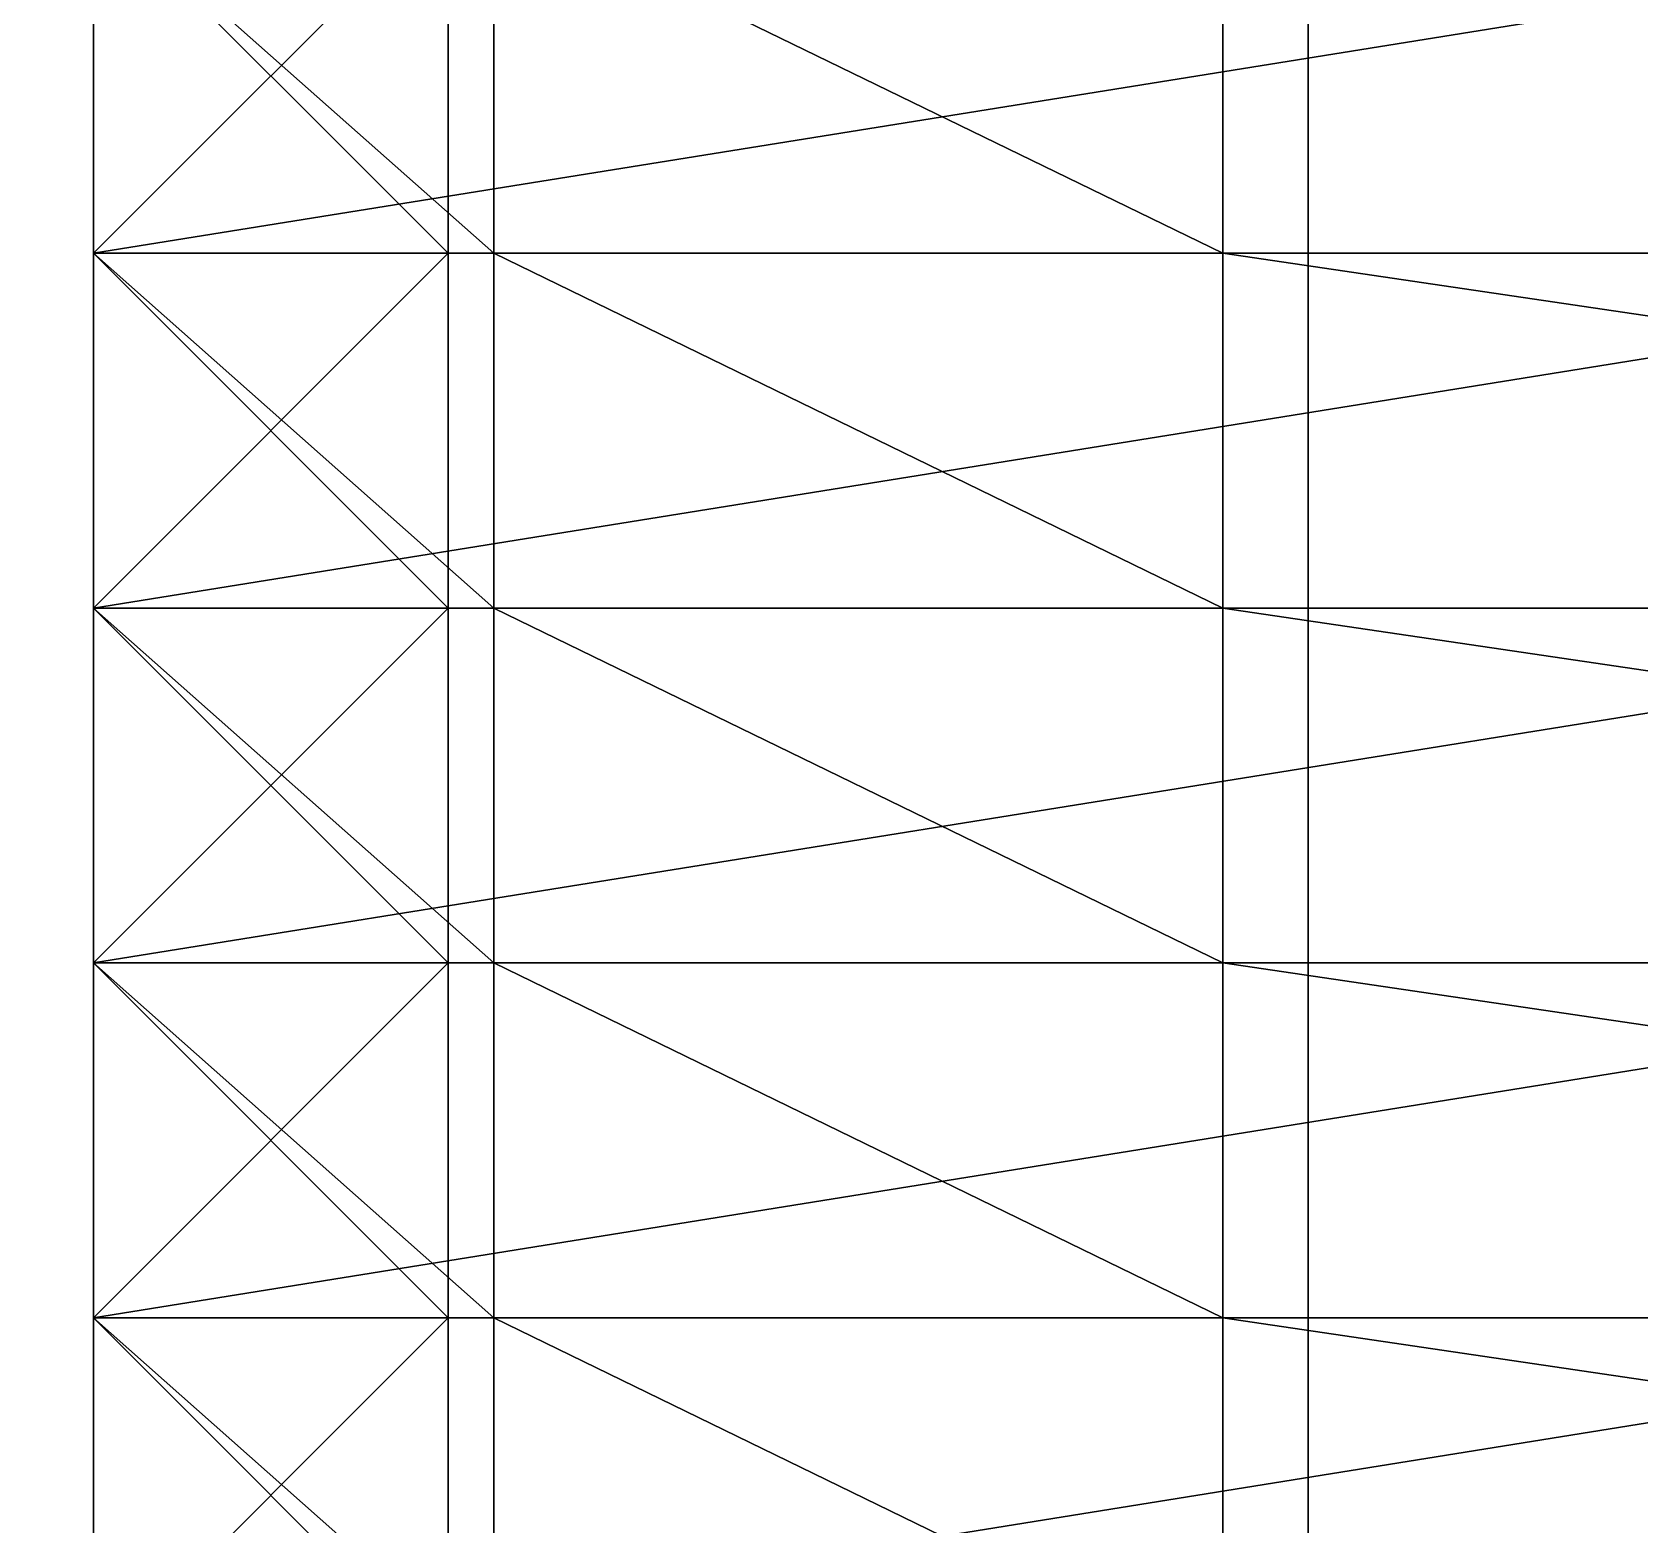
# Model space of a CAD drawing. Header units: millimetres. Extents: x -2 to 845, y -2 to 957.
# Drawn here: x 483.43 to 510.61, y 341.5 to 366.74 of the extents above; entities that cross this region are included whole.
import ezdxf

# ---------------------------------------------------------------- set-up
doc = ezdxf.new("R2010")
doc.units = ezdxf.units.MM
doc.header["$LTSCALE"] = 25.4

msp = doc.modelspace()

# ---------------------------------------------------------------- linework, layer by layer
for p, q in [((505, 905, 25), (505, 50, 25)), ((505, 905), (505, 50)), ((505, 905, 25), (505, 50, 25)), ((484.463, 369, 203.947), (484.463, 363, 203.947)), ((484.463, 369, 197.249), (484.463, 363, 197.249)), ((484.463, 369, 195), (484.463, 363, 195)), ((484.463, 369, 228.56), (484.463, 363, 228.56)), ((484.463, 369, 195), (484.463, 363, 195)), ((484.463, 369, 197.249), (484.463, 363, 197.249)), ((484.463, 369, 203.947), (484.463, 363, 203.947)), ((484.463, 369, 228.56), (484.463, 363, 228.56)), ((490.463, 369, 200.249), (490.463, 363, 200.249)), ((490.463, 369, 197.249), (490.463, 363, 197.249)), ((490.463, 369, 197.249), (490.463, 363, 197.249)), ((490.463, 369, 200.249), (490.463, 363, 200.249)), ((491.232, 369, 249.284), (491.232, 363, 249.284)), ((491.232, 369, 231.699), (491.232, 363, 231.699)), ((491.232, 369, 249.284), (491.232, 363, 249.284)), ((491.232, 369, 231.699), (491.232, 363, 231.699)), ((503.559, 369, 255), (503.559, 363, 255)), ((503.559, 369, 255), (503.559, 363, 255)), ((490.463, 363, 200.249), (484.463, 363, 203.947)), ((484.463, 363, 195), (484.463, 363, 197.249)), ((484.463, 363, 195), (484.463, 357, 195)), ((484.463, 363, 197.249), (484.463, 357, 197.249)), ((521.772, 363, 195), (484.463, 363, 195)), ((484.463, 363, 195), (484.463, 357, 195)), ((484.463, 363, 197.249), (490.463, 363, 197.249)), ((491.232, 363, 231.699), (484.463, 363, 228.56)), ((484.463, 363, 228.56), (484.463, 357, 228.56)), ((490.463, 363, 200.249), (484.463, 363, 203.947)), ((484.463, 363, 203.947), (484.463, 357, 203.947)), ((521.772, 363, 195), (484.463, 363, 195)), ((491.232, 363, 231.699), (484.463, 363, 228.56)), ((484.463, 363, 203.947), (484.463, 363, 228.56)), ((484.463, 363, 203.947), (484.463, 357, 203.947)), ((484.463, 363, 228.56), (484.463, 357, 228.56)), ((484.463, 363, 195), (484.463, 363, 197.249)), ((484.463, 363, 197.249), (490.463, 363, 197.249)), ((484.463, 363, 197.249), (484.463, 357, 197.249)), ((521.772, 363, 195), (484.463, 363, 195)), ((484.463, 363, 195), (484.463, 363, 197.249)), ((484.463, 363, 197.249), (490.463, 363, 197.249)), ((490.463, 363, 200.249), (484.463, 363, 203.947)), ((484.463, 363, 203.947), (484.463, 363, 228.56)), ((491.232, 363, 231.699), (484.463, 363, 228.56)), ((484.463, 363, 203.947), (484.463, 363, 228.56)), ((490.463, 363, 200.249), (490.463, 357, 200.249)), ((490.463, 363, 197.249), (490.463, 363, 200.249)), ((490.463, 363, 197.249), (490.463, 363, 200.249)), ((490.463, 363, 197.249), (490.463, 357, 197.249)), ((490.463, 363, 200.249), (490.463, 357, 200.249)), ((490.463, 363, 197.249), (490.463, 357, 197.249)), ((490.463, 363, 197.249), (490.463, 363, 200.249)), ((503.559, 363, 255), (491.232, 363, 249.284)), ((491.232, 363, 249.284), (491.232, 363, 231.699)), ((503.559, 363, 255), (491.232, 363, 249.284)), ((491.232, 363, 249.284), (491.232, 357, 249.284)), ((491.232, 363, 231.699), (491.232, 357, 231.699)), ((491.232, 363, 249.284), (491.232, 363, 231.699)), ((491.232, 363, 231.699), (491.232, 357, 231.699)), ((491.232, 363, 249.284), (491.232, 357, 249.284)), ((503.559, 363, 255), (491.232, 363, 249.284)), ((491.232, 363, 249.284), (491.232, 363, 231.699)), ((503.559, 363, 255), (503.559, 357, 255)), ((503.559, 363, 255), (544.216, 363, 255)), ((503.559, 363, 255), (503.559, 357, 255)), ((503.559, 363, 255), (544.216, 363, 255)), ((503.559, 363, 255), (544.216, 363, 255)), ((521.772, 357, 195), (484.463, 357, 195)), ((484.463, 357, 195), (484.463, 351, 195)), ((484.463, 357, 195), (484.463, 357, 197.249)), ((521.772, 357, 195), (484.463, 357, 195)), ((491.232, 357, 231.699), (484.463, 357, 228.56)), ((484.463, 357, 203.947), (484.463, 357, 228.56)), ((484.463, 357, 203.947), (484.463, 351, 203.947)), ((484.463, 357, 228.56), (484.463, 351, 228.56)), ((491.232, 357, 231.699), (484.463, 357, 228.56)), ((484.463, 357, 228.56), (484.463, 351, 228.56)), ((490.463, 357, 200.249), (484.463, 357, 203.947)), ((484.463, 357, 195), (484.463, 357, 197.249)), ((484.463, 357, 195), (484.463, 351, 195)), ((484.463, 357, 197.249), (484.463, 351, 197.249)), ((490.463, 357, 200.249), (484.463, 357, 203.947)), ((484.463, 357, 203.947), (484.463, 351, 203.947)), ((484.463, 357, 203.947), (484.463, 357, 228.56)), ((491.232, 357, 231.699), (484.463, 357, 228.56)), ((484.463, 357, 203.947), (484.463, 357, 228.56)), ((490.463, 357, 200.249), (484.463, 357, 203.947)), ((484.463, 357, 197.249), (490.463, 357, 197.249)), ((484.463, 357, 195), (484.463, 357, 197.249)), ((521.772, 357, 195), (484.463, 357, 195)), ((484.463, 357, 197.249), (490.463, 357, 197.249)), ((484.463, 357, 197.249), (484.463, 351, 197.249)), ((484.463, 357, 197.249), (490.463, 357, 197.249)), ((490.463, 357, 200.249), (490.463, 351, 200.249)), ((490.463, 357, 197.249), (490.463, 357, 200.249)), ((490.463, 357, 197.249), (490.463, 357, 200.249)), ((490.463, 357, 197.249), (490.463, 351, 197.249)), ((490.463, 357, 197.249), (490.463, 357, 200.249)), ((490.463, 357, 197.249), (490.463, 351, 197.249)), ((490.463, 357, 200.249), (490.463, 351, 200.249)), ((503.559, 357, 255), (491.232, 357, 249.284)), ((491.232, 357, 249.284), (491.232, 351, 249.284)), ((503.559, 357, 255), (491.232, 357, 249.284)), ((491.232, 357, 231.699), (491.232, 351, 231.699)), ((491.232, 357, 249.284), (491.232, 357, 231.699)), ((503.559, 357, 255), (491.232, 357, 249.284)), ((491.232, 357, 249.284), (491.232, 357, 231.699)), ((491.232, 357, 249.284), (491.232, 357, 231.699)), ((491.232, 357, 231.699), (491.232, 351, 231.699)), ((491.232, 357, 249.284), (491.232, 351, 249.284)), ((503.559, 357, 255), (503.559, 351, 255)), ((503.559, 357, 255), (544.216, 357, 255)), ((503.559, 357, 255), (544.216, 357, 255)), ((503.559, 357, 255), (544.216, 357, 255)), ((503.559, 357, 255), (503.559, 351, 255)), ((484.463, 351, 197.249), (490.463, 351, 197.249)), ((484.463, 351, 197.249), (484.463, 345, 197.249)), ((521.772, 351, 195), (484.463, 351, 195)), ((484.463, 351, 203.947), (484.463, 351, 228.56)), ((491.232, 351, 231.699), (484.463, 351, 228.56)), ((484.463, 351, 195), (484.463, 351, 197.249)), ((491.232, 351, 231.699), (484.463, 351, 228.56)), ((484.463, 351, 203.947), (484.463, 351, 228.56)), ((490.463, 351, 200.249), (484.463, 351, 203.947)), ((484.463, 351, 197.249), (490.463, 351, 197.249)), ((484.463, 351, 195), (484.463, 351, 197.249)), ((521.772, 351, 195), (484.463, 351, 195)), ((521.772, 351, 195), (484.463, 351, 195)), ((484.463, 351, 195), (484.463, 345, 195)), ((490.463, 351, 200.249), (484.463, 351, 203.947)), ((490.463, 351, 200.249), (484.463, 351, 203.947)), ((484.463, 351, 203.947), (484.463, 345, 203.947)), ((484.463, 351, 203.947), (484.463, 351, 228.56)), ((484.463, 351, 203.947), (484.463, 345, 203.947)), ((484.463, 351, 228.56), (484.463, 345, 228.56)), ((484.463, 351, 197.249), (490.463, 351, 197.249)), ((484.463, 351, 195), (484.463, 351, 197.249)), ((484.463, 351, 195), (484.463, 345, 195)), ((484.463, 351, 197.249), (484.463, 345, 197.249)), ((491.232, 351, 231.699), (484.463, 351, 228.56)), ((484.463, 351, 228.56), (484.463, 345, 228.56)), ((490.463, 351, 197.249), (490.463, 345, 197.249)), ((490.463, 351, 197.249), (490.463, 351, 200.249)), ((490.463, 351, 197.249), (490.463, 351, 200.249)), ((490.463, 351, 197.249), (490.463, 345, 197.249)), ((490.463, 351, 200.249), (490.463, 345, 200.249)), ((490.463, 351, 200.249), (490.463, 345, 200.249)), ((490.463, 351, 197.249), (490.463, 351, 200.249)), ((503.559, 351, 255), (491.232, 351, 249.284)), ((503.559, 351, 255), (491.232, 351, 249.284)), ((491.232, 351, 249.284), (491.232, 345, 249.284)), ((503.559, 351, 255), (491.232, 351, 249.284)), ((491.232, 351, 249.284), (491.232, 351, 231.699)), ((491.232, 351, 249.284), (491.232, 351, 231.699)), ((491.232, 351, 249.284), (491.232, 351, 231.699)), ((491.232, 351, 231.699), (491.232, 345, 231.699)), ((491.232, 351, 249.284), (491.232, 345, 249.284)), ((491.232, 351, 231.699), (491.232, 345, 231.699)), ((503.559, 351, 255), (503.559, 345, 255)), ((503.559, 351, 255), (544.216, 351, 255)), ((503.559, 351, 255), (503.559, 345, 255)), ((503.559, 351, 255), (544.216, 351, 255)), ((503.559, 351, 255), (544.216, 351, 255)), ((484.463, 345, 197.249), (490.463, 345, 197.249)), ((484.463, 345, 197.249), (490.463, 345, 197.249)), ((484.463, 345, 197.249), (484.463, 339, 197.249)), ((490.463, 345, 200.249), (484.463, 345, 203.947)), ((484.463, 345, 203.947), (484.463, 339, 203.947)), ((484.463, 345, 195), (484.463, 345, 197.249)), ((484.463, 345, 195), (484.463, 339, 195)), ((484.463, 345, 197.249), (484.463, 339, 197.249)), ((521.772, 345, 195), (484.463, 345, 195)), ((490.463, 345, 200.249), (484.463, 345, 203.947)), ((484.463, 345, 203.947), (484.463, 345, 228.56)), ((491.232, 345, 231.699), (484.463, 345, 228.56)), ((484.463, 345, 228.56), (484.463, 339, 228.56)), ((521.772, 345, 195), (484.463, 345, 195)), ((484.463, 345, 195), (484.463, 345, 197.249)), ((484.463, 345, 197.249), (490.463, 345, 197.249)), ((490.463, 345, 200.249), (484.463, 345, 203.947)), ((484.463, 345, 203.947), (484.463, 345, 228.56)), ((491.232, 345, 231.699), (484.463, 345, 228.56)), ((484.463, 345, 203.947), (484.463, 345, 228.56)), ((484.463, 345, 203.947), (484.463, 339, 203.947)), ((484.463, 345, 228.56), (484.463, 339, 228.56)), ((484.463, 345, 195), (484.463, 345, 197.249)), ((491.232, 345, 231.699), (484.463, 345, 228.56)), ((521.772, 345, 195), (484.463, 345, 195)), ((484.463, 345, 195), (484.463, 339, 195)), ((490.463, 345, 197.249), (490.463, 339, 197.249)), ((490.463, 345, 200.249), (490.463, 339, 200.249)), ((490.463, 345, 197.249), (490.463, 345, 200.249)), ((490.463, 345, 197.249), (490.463, 345, 200.249)), ((490.463, 345, 197.249), (490.463, 339, 197.249)), ((490.463, 345, 200.249), (490.463, 339, 200.249)), ((490.463, 345, 197.249), (490.463, 345, 200.249)), ((503.559, 345, 255), (491.232, 345, 249.284)), ((491.232, 345, 249.284), (491.232, 339, 249.284)), ((491.232, 345, 249.284), (491.232, 345, 231.699)), ((491.232, 345, 231.699), (491.232, 339, 231.699)), ((491.232, 345, 249.284), (491.232, 339, 249.284)), ((503.559, 345, 255), (491.232, 345, 249.284)), ((491.232, 345, 231.699), (491.232, 339, 231.699)), ((503.559, 345, 255), (491.232, 345, 249.284)), ((491.232, 345, 249.284), (491.232, 345, 231.699)), ((491.232, 345, 249.284), (491.232, 345, 231.699)), ((503.559, 345, 255), (544.216, 345, 255)), ((503.559, 345, 255), (503.559, 339, 255)), ((503.559, 345, 255), (503.559, 339, 255)), ((503.559, 345, 255), (544.216, 345, 255)), ((503.559, 345, 255), (544.216, 345, 255))]:
    msp.add_line(p, q)

# ---------------------------------------------------------------- meshes
mesh = msp.add_polyface()
corners = [(0, -2, -2), (545, 50, -2), (0, 957, -2), (670, -2, -2), (590, 50, -2), (670, 50, -2), (670, 0, -2), (670, 955, -2), (845, 957, -2), (545, 905, -2), (590, 905, -2), (670, 905, -2), (845, 955, -2)]
mesh.append_faces([[corners[k] for k in face] for face in [(5, 3, 6), (7, 10, 11), (8, 7, 12)]], dxfattribs={"vtx0": -1})
mesh.append_faces([[corners[k] for k in face] for face in [(0, 1, 2), (1, 3, 4), (4, 3, 5), (2, 7, 8), (9, 2, 1)]], dxfattribs={"vtx0": -1, "vtx1": -1})
mesh.append_faces([[corners[k] for k in face] for face in [(7, 2, 9)]], dxfattribs={"vtx0": -1, "vtx1": -1, "vtx2": -1})
mesh.append_faces([[corners[k] for k in face] for face in [(1, 0, 3), (7, 9, 10)]], dxfattribs={"vtx0": -1, "vtx2": -1})
mesh = msp.add_polyface()
corners = [(590, -2, 25), (130, 35, 25), (130, -2, 25), (505, 50, 25), (545, 50, 25), (505, 905, 25), (590, 50, 25), (100, 920, 25), (100, 905, 25), (130, 920, 25), (130, 955, 25), (590, 955, 25), (545, 905, 25), (590, 905, 25), (100, 50, 25), (100, 35, 25)]
mesh.append_faces([[corners[k] for k in face] for face in [(0, 1, 2), (4, 0, 6), (5, 7, 8), (11, 12, 13), (1, 14, 15)]], dxfattribs={"vtx0": -1})
mesh.append_faces([[corners[k] for k in face] for face in [(3, 4, 5), (7, 5, 9), (9, 5, 10), (10, 5, 11), (12, 5, 4), (14, 1, 3)]], dxfattribs={"vtx0": -1, "vtx1": -1})
mesh.append_faces([[corners[k] for k in face] for face in [(1, 0, 3), (3, 0, 4), (11, 5, 12)]], dxfattribs={"vtx0": -1, "vtx1": -1, "vtx2": -1})
mesh = msp.add_polyface()
corners = [(505, 905, 25), (505, 50), (505, 50, 25), (505, 905)]
mesh.append_faces([[corners[k] for k in face] for face in [(0, 1, 2), (1, 0, 3)]], dxfattribs={"vtx0": -1})
mesh = msp.add_polyface()
corners = [(651, 760, 85), (195, 729, 85), (195, 760, 85), (195, 120, 85), (650, 120, 85), (651, 120, 85)]
mesh.append_faces([[corners[k] for k in face] for face in [(0, 1, 2), (4, 0, 5)]], dxfattribs={"vtx0": -1})
mesh.append_faces([[corners[k] for k in face] for face in [(1, 0, 3), (3, 0, 4)]], dxfattribs={"vtx0": -1, "vtx1": -1})
mesh = msp.add_polyface()
corners = [(490.463, 369, 200.249), (484.463, 363, 203.947), (484.463, 369, 203.947), (490.463, 363, 200.249)]
mesh.append_faces([[corners[k] for k in face] for face in [(0, 1, 2), (1, 0, 3)]], dxfattribs={"vtx0": -1})
mesh = msp.add_polyface()
corners = [(490.463, 363, 197.249), (484.463, 369, 197.249), (484.463, 363, 197.249), (490.463, 369, 197.249)]
mesh.append_faces([[corners[k] for k in face] for face in [(0, 1, 2), (1, 0, 3)]], dxfattribs={"vtx0": -1})
mesh = msp.add_polyface()
corners = [(521.772, 369, 195), (484.463, 363, 195), (484.463, 369, 195), (521.772, 363, 195)]
mesh.append_faces([[corners[k] for k in face] for face in [(0, 1, 2), (1, 0, 3)]], dxfattribs={"vtx0": -1})
mesh = msp.add_polyface()
corners = [(491.232, 363, 231.699), (484.463, 369, 228.56), (484.463, 363, 228.56), (491.232, 369, 231.699)]
mesh.append_faces([[corners[k] for k in face] for face in [(0, 1, 2), (1, 0, 3)]], dxfattribs={"vtx0": -1})
mesh = msp.add_polyface()
corners = [(484.463, 369, 197.249), (484.463, 363, 195), (484.463, 363, 197.249), (484.463, 369, 195)]
mesh.append_faces([[corners[k] for k in face] for face in [(0, 1, 2), (1, 0, 3)]], dxfattribs={"vtx0": -1})
mesh = msp.add_polyface()
corners = [(484.463, 369, 228.56), (484.463, 363, 203.947), (484.463, 363, 228.56), (484.463, 369, 203.947)]
mesh.append_faces([[corners[k] for k in face] for face in [(0, 1, 2), (1, 0, 3)]], dxfattribs={"vtx0": -1})
mesh = msp.add_polyface()
corners = [(490.463, 369, 200.249), (490.463, 363, 197.249), (490.463, 363, 200.249), (490.463, 369, 197.249)]
mesh.append_faces([[corners[k] for k in face] for face in [(0, 1, 2), (1, 0, 3)]], dxfattribs={"vtx0": -1})
mesh = msp.add_polyface()
corners = [(503.559, 363, 255), (491.232, 369, 249.284), (491.232, 363, 249.284), (503.559, 369, 255)]
mesh.append_faces([[corners[k] for k in face] for face in [(0, 1, 2), (1, 0, 3)]], dxfattribs={"vtx0": -1})
mesh = msp.add_polyface()
corners = [(491.232, 369, 249.284), (491.232, 363, 231.699), (491.232, 363, 249.284), (491.232, 369, 231.699)]
mesh.append_faces([[corners[k] for k in face] for face in [(0, 1, 2), (1, 0, 3)]], dxfattribs={"vtx0": -1})
mesh = msp.add_polyface()
corners = [(544.216, 363, 255), (503.559, 369, 255), (503.559, 363, 255), (544.216, 369, 255)]
mesh.append_faces([[corners[k] for k in face] for face in [(0, 1, 2), (1, 0, 3)]], dxfattribs={"vtx0": -1})
mesh = msp.add_polyface()
corners = [(484.463, 363, 197.249), (484.463, 357, 195), (484.463, 357, 197.249), (484.463, 363, 195)]
mesh.append_faces([[corners[k] for k in face] for face in [(0, 1, 2), (1, 0, 3)]], dxfattribs={"vtx0": -1})
mesh = msp.add_polyface()
corners = [(521.772, 363, 195), (484.463, 357, 195), (484.463, 363, 195), (521.772, 357, 195)]
mesh.append_faces([[corners[k] for k in face] for face in [(0, 1, 2), (1, 0, 3)]], dxfattribs={"vtx0": -1})
mesh = msp.add_polyface()
corners = [(491.232, 357, 231.699), (484.463, 363, 228.56), (484.463, 357, 228.56), (491.232, 363, 231.699)]
mesh.append_faces([[corners[k] for k in face] for face in [(0, 1, 2), (1, 0, 3)]], dxfattribs={"vtx0": -1})
mesh = msp.add_polyface()
corners = [(490.463, 363, 200.249), (484.463, 357, 203.947), (484.463, 363, 203.947), (490.463, 357, 200.249)]
mesh.append_faces([[corners[k] for k in face] for face in [(0, 1, 2), (1, 0, 3)]], dxfattribs={"vtx0": -1})
mesh = msp.add_polyface()
corners = [(484.463, 363, 228.56), (484.463, 357, 203.947), (484.463, 357, 228.56), (484.463, 363, 203.947)]
mesh.append_faces([[corners[k] for k in face] for face in [(0, 1, 2), (1, 0, 3)]], dxfattribs={"vtx0": -1})
mesh = msp.add_polyface()
corners = [(490.463, 357, 197.249), (484.463, 363, 197.249), (484.463, 357, 197.249), (490.463, 363, 197.249)]
mesh.append_faces([[corners[k] for k in face] for face in [(0, 1, 2), (1, 0, 3)]], dxfattribs={"vtx0": -1})
mesh = msp.add_polyface()
corners = [(484.463, 363, 197.249), (521.772, 363, 195), (484.463, 363, 195), (538.286, 363, 195), (554.541, 363, 195), (490.463, 363, 197.249), (570.796, 363, 200.678), (490.463, 363, 200.249), (484.463, 363, 203.947), (570.796, 363, 213.901), (484.463, 363, 228.56), (554.541, 363, 217.847), (554.541, 363, 241.847), (491.232, 363, 231.699), (491.232, 363, 249.284), (544.216, 363, 255), (503.559, 363, 255)]
mesh.append_faces([[corners[k] for k in face] for face in [(0, 1, 2), (15, 14, 16)]], dxfattribs={"vtx0": -1})
mesh.append_faces([[corners[k] for k in face] for face in [(1, 0, 3), (3, 0, 4), (4, 5, 6), (6, 8, 9), (9, 10, 11), (11, 10, 12), (12, 14, 15)]], dxfattribs={"vtx0": -1, "vtx1": -1})
mesh.append_faces([[corners[k] for k in face] for face in [(4, 0, 5), (6, 5, 7), (6, 7, 8), (9, 8, 10), (12, 10, 13), (12, 13, 14)]], dxfattribs={"vtx0": -1, "vtx2": -1})
mesh = msp.add_polyface()
corners = [(490.463, 363, 200.249), (490.463, 357, 197.249), (490.463, 357, 200.249), (490.463, 363, 197.249)]
mesh.append_faces([[corners[k] for k in face] for face in [(0, 1, 2), (1, 0, 3)]], dxfattribs={"vtx0": -1})
mesh = msp.add_polyface()
corners = [(503.559, 357, 255), (491.232, 363, 249.284), (491.232, 357, 249.284), (503.559, 363, 255)]
mesh.append_faces([[corners[k] for k in face] for face in [(0, 1, 2), (1, 0, 3)]], dxfattribs={"vtx0": -1})
mesh = msp.add_polyface()
corners = [(491.232, 363, 249.284), (491.232, 357, 231.699), (491.232, 357, 249.284), (491.232, 363, 231.699)]
mesh.append_faces([[corners[k] for k in face] for face in [(0, 1, 2), (1, 0, 3)]], dxfattribs={"vtx0": -1})
mesh = msp.add_polyface()
corners = [(544.216, 357, 255), (503.559, 363, 255), (503.559, 357, 255), (544.216, 363, 255)]
mesh.append_faces([[corners[k] for k in face] for face in [(0, 1, 2), (1, 0, 3)]], dxfattribs={"vtx0": -1})
mesh = msp.add_polyface()
corners = [(521.772, 357, 195), (484.463, 351, 195), (484.463, 357, 195), (521.772, 351, 195)]
mesh.append_faces([[corners[k] for k in face] for face in [(0, 1, 2), (1, 0, 3)]], dxfattribs={"vtx0": -1})
mesh = msp.add_polyface()
corners = [(484.463, 357, 228.56), (484.463, 351, 203.947), (484.463, 351, 228.56), (484.463, 357, 203.947)]
mesh.append_faces([[corners[k] for k in face] for face in [(0, 1, 2), (1, 0, 3)]], dxfattribs={"vtx0": -1})
mesh = msp.add_polyface()
corners = [(491.232, 351, 231.699), (484.463, 357, 228.56), (484.463, 351, 228.56), (491.232, 357, 231.699)]
mesh.append_faces([[corners[k] for k in face] for face in [(0, 1, 2), (1, 0, 3)]], dxfattribs={"vtx0": -1})
mesh = msp.add_polyface()
corners = [(484.463, 357, 197.249), (484.463, 351, 195), (484.463, 351, 197.249), (484.463, 357, 195)]
mesh.append_faces([[corners[k] for k in face] for face in [(0, 1, 2), (1, 0, 3)]], dxfattribs={"vtx0": -1})
mesh = msp.add_polyface()
corners = [(490.463, 357, 200.249), (484.463, 351, 203.947), (484.463, 357, 203.947), (490.463, 351, 200.249)]
mesh.append_faces([[corners[k] for k in face] for face in [(0, 1, 2), (1, 0, 3)]], dxfattribs={"vtx0": -1})
mesh = msp.add_polyface()
corners = [(570.796, 357, 200.678), (538.286, 357, 195), (554.541, 357, 195), (521.772, 357, 195), (484.463, 357, 195), (490.463, 357, 197.249), (490.463, 357, 200.249), (484.463, 357, 203.947), (570.796, 357, 213.901), (484.463, 357, 228.56), (554.541, 357, 217.847), (554.541, 357, 241.847), (491.232, 357, 231.699), (491.232, 357, 249.284), (544.216, 357, 255), (503.559, 357, 255), (484.463, 357, 197.249)]
mesh.append_faces([[corners[k] for k in face] for face in [(0, 1, 2), (13, 14, 15)]], dxfattribs={"vtx0": -1})
mesh.append_faces([[corners[k] for k in face] for face in [(1, 0, 3), (3, 0, 4), (5, 0, 6), (6, 0, 7), (7, 8, 9), (9, 11, 12), (12, 11, 13)]], dxfattribs={"vtx0": -1, "vtx1": -1})
mesh.append_faces([[corners[k] for k in face] for face in [(4, 0, 5)]], dxfattribs={"vtx0": -1, "vtx1": -1, "vtx2": -1})
mesh.append_faces([[corners[k] for k in face] for face in [(7, 0, 8), (9, 8, 10), (9, 10, 11), (13, 11, 14)]], dxfattribs={"vtx0": -1, "vtx2": -1})
mesh.append_faces([[corners[k] for k in face] for face in [(16, 4, 5)]], dxfattribs={"vtx1": -1})
mesh = msp.add_polyface()
corners = [(490.463, 351, 197.249), (484.463, 357, 197.249), (484.463, 351, 197.249), (490.463, 357, 197.249)]
mesh.append_faces([[corners[k] for k in face] for face in [(0, 1, 2), (1, 0, 3)]], dxfattribs={"vtx0": -1})
mesh = msp.add_polyface()
corners = [(490.463, 357, 200.249), (490.463, 351, 197.249), (490.463, 351, 200.249), (490.463, 357, 197.249)]
mesh.append_faces([[corners[k] for k in face] for face in [(0, 1, 2), (1, 0, 3)]], dxfattribs={"vtx0": -1})
mesh = msp.add_polyface()
corners = [(503.559, 351, 255), (491.232, 357, 249.284), (491.232, 351, 249.284), (503.559, 357, 255)]
mesh.append_faces([[corners[k] for k in face] for face in [(0, 1, 2), (1, 0, 3)]], dxfattribs={"vtx0": -1})
mesh = msp.add_polyface()
corners = [(491.232, 357, 249.284), (491.232, 351, 231.699), (491.232, 351, 249.284), (491.232, 357, 231.699)]
mesh.append_faces([[corners[k] for k in face] for face in [(0, 1, 2), (1, 0, 3)]], dxfattribs={"vtx0": -1})
mesh = msp.add_polyface()
corners = [(544.216, 351, 255), (503.559, 357, 255), (503.559, 351, 255), (544.216, 357, 255)]
mesh.append_faces([[corners[k] for k in face] for face in [(0, 1, 2), (1, 0, 3)]], dxfattribs={"vtx0": -1})
mesh = msp.add_polyface()
corners = [(490.463, 345, 197.249), (484.463, 351, 197.249), (484.463, 345, 197.249), (490.463, 351, 197.249)]
mesh.append_faces([[corners[k] for k in face] for face in [(0, 1, 2), (1, 0, 3)]], dxfattribs={"vtx0": -1})
mesh = msp.add_polyface()
corners = [(570.796, 351, 200.678), (538.286, 351, 195), (554.541, 351, 195), (521.772, 351, 195), (484.463, 351, 195), (490.463, 351, 197.249), (490.463, 351, 200.249), (484.463, 351, 203.947), (570.796, 351, 213.901), (484.463, 351, 228.56), (554.541, 351, 217.847), (554.541, 351, 241.847), (491.232, 351, 231.699), (491.232, 351, 249.284), (544.216, 351, 255), (503.559, 351, 255), (484.463, 351, 197.249)]
mesh.append_faces([[corners[k] for k in face] for face in [(0, 1, 2), (13, 14, 15)]], dxfattribs={"vtx0": -1})
mesh.append_faces([[corners[k] for k in face] for face in [(1, 0, 3), (3, 0, 4), (5, 0, 6), (6, 0, 7), (7, 8, 9), (9, 11, 12), (12, 11, 13)]], dxfattribs={"vtx0": -1, "vtx1": -1})
mesh.append_faces([[corners[k] for k in face] for face in [(4, 0, 5)]], dxfattribs={"vtx0": -1, "vtx1": -1, "vtx2": -1})
mesh.append_faces([[corners[k] for k in face] for face in [(7, 0, 8), (9, 8, 10), (9, 10, 11), (13, 11, 14)]], dxfattribs={"vtx0": -1, "vtx2": -1})
mesh.append_faces([[corners[k] for k in face] for face in [(16, 4, 5)]], dxfattribs={"vtx1": -1})
mesh = msp.add_polyface()
corners = [(521.772, 351, 195), (484.463, 345, 195), (484.463, 351, 195), (521.772, 345, 195)]
mesh.append_faces([[corners[k] for k in face] for face in [(0, 1, 2), (1, 0, 3)]], dxfattribs={"vtx0": -1})
mesh = msp.add_polyface()
corners = [(490.463, 351, 200.249), (484.463, 345, 203.947), (484.463, 351, 203.947), (490.463, 345, 200.249)]
mesh.append_faces([[corners[k] for k in face] for face in [(0, 1, 2), (1, 0, 3)]], dxfattribs={"vtx0": -1})
mesh = msp.add_polyface()
corners = [(484.463, 351, 228.56), (484.463, 345, 203.947), (484.463, 345, 228.56), (484.463, 351, 203.947)]
mesh.append_faces([[corners[k] for k in face] for face in [(0, 1, 2), (1, 0, 3)]], dxfattribs={"vtx0": -1})
mesh = msp.add_polyface()
corners = [(484.463, 351, 197.249), (484.463, 345, 195), (484.463, 345, 197.249), (484.463, 351, 195)]
mesh.append_faces([[corners[k] for k in face] for face in [(0, 1, 2), (1, 0, 3)]], dxfattribs={"vtx0": -1})
mesh = msp.add_polyface()
corners = [(491.232, 345, 231.699), (484.463, 351, 228.56), (484.463, 345, 228.56), (491.232, 351, 231.699)]
mesh.append_faces([[corners[k] for k in face] for face in [(0, 1, 2), (1, 0, 3)]], dxfattribs={"vtx0": -1})
mesh = msp.add_polyface()
corners = [(490.463, 351, 200.249), (490.463, 345, 197.249), (490.463, 345, 200.249), (490.463, 351, 197.249)]
mesh.append_faces([[corners[k] for k in face] for face in [(0, 1, 2), (1, 0, 3)]], dxfattribs={"vtx0": -1})
mesh = msp.add_polyface()
corners = [(503.559, 345, 255), (491.232, 351, 249.284), (491.232, 345, 249.284), (503.559, 351, 255)]
mesh.append_faces([[corners[k] for k in face] for face in [(0, 1, 2), (1, 0, 3)]], dxfattribs={"vtx0": -1})
mesh = msp.add_polyface()
corners = [(491.232, 351, 249.284), (491.232, 345, 231.699), (491.232, 345, 249.284), (491.232, 351, 231.699)]
mesh.append_faces([[corners[k] for k in face] for face in [(0, 1, 2), (1, 0, 3)]], dxfattribs={"vtx0": -1})
mesh = msp.add_polyface()
corners = [(544.216, 345, 255), (503.559, 351, 255), (503.559, 345, 255), (544.216, 351, 255)]
mesh.append_faces([[corners[k] for k in face] for face in [(0, 1, 2), (1, 0, 3)]], dxfattribs={"vtx0": -1})
mesh = msp.add_polyface()
corners = [(490.463, 339, 197.249), (484.463, 345, 197.249), (484.463, 339, 197.249), (490.463, 345, 197.249)]
mesh.append_faces([[corners[k] for k in face] for face in [(0, 1, 2), (1, 0, 3)]], dxfattribs={"vtx0": -1})
mesh = msp.add_polyface()
corners = [(490.463, 345, 200.249), (484.463, 339, 203.947), (484.463, 345, 203.947), (490.463, 339, 200.249)]
mesh.append_faces([[corners[k] for k in face] for face in [(0, 1, 2), (1, 0, 3)]], dxfattribs={"vtx0": -1})
mesh = msp.add_polyface()
corners = [(484.463, 345, 197.249), (484.463, 339, 195), (484.463, 339, 197.249), (484.463, 345, 195)]
mesh.append_faces([[corners[k] for k in face] for face in [(0, 1, 2), (1, 0, 3)]], dxfattribs={"vtx0": -1})
mesh = msp.add_polyface()
corners = [(491.232, 339, 231.699), (484.463, 345, 228.56), (484.463, 339, 228.56), (491.232, 345, 231.699)]
mesh.append_faces([[corners[k] for k in face] for face in [(0, 1, 2), (1, 0, 3)]], dxfattribs={"vtx0": -1})
mesh = msp.add_polyface()
corners = [(484.463, 345, 197.249), (521.772, 345, 195), (484.463, 345, 195), (538.286, 345, 195), (554.541, 345, 195), (490.463, 345, 197.249), (570.796, 345, 200.678), (490.463, 345, 200.249), (484.463, 345, 203.947), (570.796, 345, 213.901), (484.463, 345, 228.56), (554.541, 345, 217.847), (554.541, 345, 241.847), (491.232, 345, 231.699), (491.232, 345, 249.284), (544.216, 345, 255), (503.559, 345, 255)]
mesh.append_faces([[corners[k] for k in face] for face in [(0, 1, 2), (15, 14, 16)]], dxfattribs={"vtx0": -1})
mesh.append_faces([[corners[k] for k in face] for face in [(1, 0, 3), (3, 0, 4), (4, 5, 6), (6, 8, 9), (9, 10, 11), (11, 10, 12), (12, 14, 15)]], dxfattribs={"vtx0": -1, "vtx1": -1})
mesh.append_faces([[corners[k] for k in face] for face in [(4, 0, 5), (6, 5, 7), (6, 7, 8), (9, 8, 10), (12, 10, 13), (12, 13, 14)]], dxfattribs={"vtx0": -1, "vtx2": -1})
mesh = msp.add_polyface()
corners = [(484.463, 345, 228.56), (484.463, 339, 203.947), (484.463, 339, 228.56), (484.463, 345, 203.947)]
mesh.append_faces([[corners[k] for k in face] for face in [(0, 1, 2), (1, 0, 3)]], dxfattribs={"vtx0": -1})
mesh = msp.add_polyface()
corners = [(521.772, 345, 195), (484.463, 339, 195), (484.463, 345, 195), (521.772, 339, 195)]
mesh.append_faces([[corners[k] for k in face] for face in [(0, 1, 2), (1, 0, 3)]], dxfattribs={"vtx0": -1})
mesh = msp.add_polyface()
corners = [(490.463, 345, 200.249), (490.463, 339, 197.249), (490.463, 339, 200.249), (490.463, 345, 197.249)]
mesh.append_faces([[corners[k] for k in face] for face in [(0, 1, 2), (1, 0, 3)]], dxfattribs={"vtx0": -1})
mesh = msp.add_polyface()
corners = [(503.559, 339, 255), (491.232, 345, 249.284), (491.232, 339, 249.284), (503.559, 345, 255)]
mesh.append_faces([[corners[k] for k in face] for face in [(0, 1, 2), (1, 0, 3)]], dxfattribs={"vtx0": -1})
mesh = msp.add_polyface()
corners = [(491.232, 345, 249.284), (491.232, 339, 231.699), (491.232, 339, 249.284), (491.232, 345, 231.699)]
mesh.append_faces([[corners[k] for k in face] for face in [(0, 1, 2), (1, 0, 3)]], dxfattribs={"vtx0": -1})
mesh = msp.add_polyface()
corners = [(544.216, 339, 255), (503.559, 345, 255), (503.559, 339, 255), (544.216, 345, 255)]
mesh.append_faces([[corners[k] for k in face] for face in [(0, 1, 2), (1, 0, 3)]], dxfattribs={"vtx0": -1})

doc.saveas('drawing.dxf')
